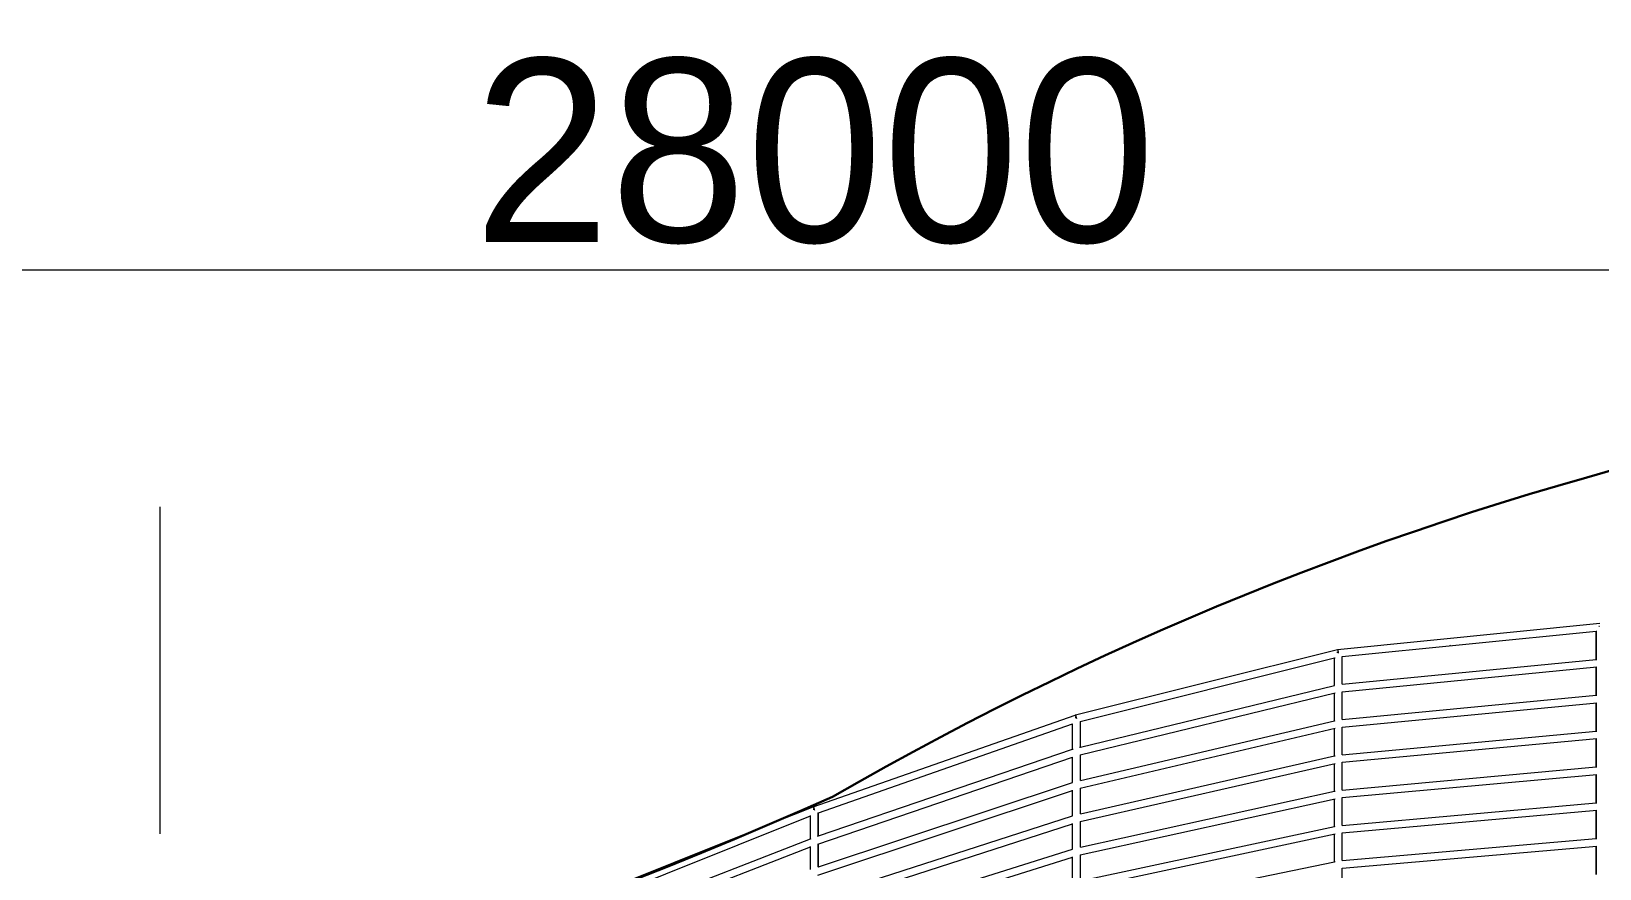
# Model space of a CAD drawing. Header units: millimetres. Extents: x 886808 to 1650903, y -1008069 to 230892.
# Drawn here: x 1030531 to 1036520, y -345483 to -342285 of the extents above; entities that cross this region are included whole.
import ezdxf

# ---------------------------------------------------------------- set-up
doc = ezdxf.new("R2010")
doc.units = ezdxf.units.MM
doc.linetypes.add('ACAD_ISO07W100', pattern=[3, 0, -3])
doc.linetypes.add('CENTER', pattern=[2, 1.25, -0.25, 0.25, -0.25])
doc.layers.get('0').update_dxf_attribs({"lineweight": 0})
for name, color, linetype, lineweight in [('8l NET TO', 8, 'Continuous', 9), ('A-Wall', 113, 'Continuous', 30), ('A_Dim', 8, 'Continuous', 5)]:
    doc.layers.add(name, color=color, linetype=linetype, lineweight=lineweight)
doc.styles.add('ISO2', font='')
doc.styles.get('ISO2').set_extended_font_data('.VnAvantH')
doc.dimstyles.new('Copy of 1-100-Ll', dxfattribs={"dimtxt": 700, "dimasz": 150, "dimexe": 150, "dimexo": 300, "dimgap": 90, "dimtad": 1, "dimdec": 0, "dimrnd": 5, "dimzin": 0, "dimtxsty": 'ISO2', "dimblk": 'ARCHTICK', "dimcen": 100, "dimdle": 120, "dimclrd": 256, "dimclre": 256, "dimclrt": 2, "dimadec": 0, "dimazin": 0, "dimtfac": 1, "dimtdec": 0, "dimtix": 1, "dimtmove": 1, "dimatfit": 3, "dimldrblk": 'OPEN30', "dimfxl": 900, "dimtolj": 1, "dimtzin": 0, "dimlwd": 13, "dimlwe": 13, "dimarcsym": 1})

# ---------------------------------------------------------------- blocks, each defined once
blk = doc.blocks.new('A$C62D649C3')
at = {"transparency": 33554636}
for p, q in [((20297.6, 15014.1), (21298.6, 15114.2)), ((21295.3, 15103), (21295.4, 15103.1)), ((21295.4, 15103.1), (21297.7, 15103.1)), ((20314.6, 14987.1), (21285.1, 15084.2)), ((21285.1, 15084.2), (21285.8, 15084.3)), ((21285.1, 14975.9), (21285.1, 15084.2)), ((21285.8, 15084.3), (21287.9, 15084.4)), ((21285.8, 14976), (21285.8, 15084.3)), ((19296, 14763.7), (20296.6, 15013.8)), ((19314.5, 14738.9), (20285.8, 14981.7)), ((20285.1, 14876.3), (20285.1, 14981.5)), ((20285.8, 14981.7), (20287.9, 14982.3)), ((20285.8, 14876.5), (20285.8, 14981.7)), ((20295, 15003.3), (20295.4, 15003.4)), ((20295.4, 15003.4), (20299.2, 15003.4)), ((20296.6, 15013.8), (20297.6, 15014.1)), ((20296.6, 15013.8), (20299.2, 15003.4)), ((20298.6, 15014.2), (20300.1, 15000)), ((20299.2, 15003.4), (20300.1, 15000)), ((20315.1, 14881.1), (20315.1, 14987.2)), ((20315.1, 14881.1), (21285.1, 14975.9)), ((20728.8, 15028.5), (20726.3, 15028.2)), ((21285.1, 14975.9), (21285.8, 14976)), ((21285.8, 14976), (21287.9, 14976.2)), ((20314.7, 14852.4), (21287.9, 14947.5)), ((21285.1, 14839), (21285.1, 14947.3)), ((21285.8, 14839.1), (21285.8, 14947.3)), ((19315.1, 14640.9), (20285.1, 14876.3)), ((19314.6, 14611.4), (20287.9, 14847.7)), ((20285.1, 14741.7), (20285.1, 14847)), ((20285.8, 14741.9), (20285.8, 14847.2)), ((20314.8, 14717.6), (21287.9, 14810.6)), ((20315.1, 14746.3), (20315.1, 14852.4)), ((20315.1, 14746.3), (21285.1, 14839)), ((21285.1, 14839), (21285.8, 14839.1)), ((21285.1, 14702.1), (21285.1, 14810.3)), ((21285.8, 14839.1), (21287.9, 14839.3)), ((21285.8, 14702.2), (21285.8, 14810.4)), ((18295.1, 14413.4), (19295.4, 14763.5)), ((19294.8, 14753.5), (19295.4, 14753.6)), ((19295.4, 14763.5), (19296, 14763.7)), ((19295.4, 14763.5), (19298.8, 14753.6)), ((19295.4, 14753.6), (19299.2, 14753.6)), ((19296.6, 14763.8), (19299.2, 14753.6)), ((19299, 14753.1), (19300.1, 14750)), ((19299.2, 14753.6), (19300.1, 14750)), ((19300.1, 14750), (19300.2, 14749.6)), ((19315.1, 14513.3), (20285.1, 14741.7)), ((19315.1, 14640.9), (19315.1, 14739)), ((20285.1, 14741.7), (20285.8, 14741.9)), ((20285.8, 14741.9), (20287.9, 14742.4)), ((18315.1, 14390.1), (19285.1, 14729.6)), ((19285.1, 14632.5), (19285.1, 14730.1)), ((19314.7, 14483.9), (20287.9, 14713.1)), ((20285.1, 14607.1), (20285.1, 14712.6)), ((20285.8, 14607.3), (20285.8, 14712.6)), ((20314.9, 14582.9), (21287.9, 14673.7)), ((20315.1, 14611.6), (20315.1, 14717.7)), ((20315.1, 14611.6), (21285.1, 14702.1)), ((21285.1, 14702.1), (21285.8, 14702.2)), ((21285.1, 14565.2), (21285.1, 14673.4)), ((21285.8, 14702.2), (21287.9, 14702.4)), ((21285.8, 14565.2), (21285.8, 14673.5)), ((18315.1, 14301.8), (19285.1, 14632.5)), ((19285.1, 14632.5), (19287.3, 14633.3)), ((19312.3, 14640.2), (19315.1, 14640.9)), ((18312.2, 14270.7), (19285.1, 14602.4)), ((19285.1, 14505.2), (19285.1, 14603)), ((19314.8, 14356.4), (20287.9, 14578.5)), ((19315.1, 14513.3), (19315.1, 14611.5)), ((19315.1, 14385.7), (20285.1, 14607.1)), ((20285.1, 14607.1), (20285.8, 14607.3)), ((20285.1, 14472.5), (20285.1, 14578.1)), ((20285.8, 14607.3), (20287.9, 14607.8)), ((20285.8, 14472.7), (20285.8, 14578)), ((20315.1, 14476.8), (20315.1, 14582.9)), ((20315.1, 14476.8), (21285.1, 14565.2)), ((21285.1, 14565.2), (21285.8, 14565.2)), ((21285.8, 14565.2), (21287.9, 14565.5)), ((18315.1, 14183.3), (19285.1, 14505.2)), ((20314.9, 14448.1), (21287.9, 14536.8)), ((21285.1, 14428.3), (21285.1, 14536.5)), ((21285.8, 14428.3), (21285.8, 14536.6)), ((18312.2, 14152.3), (19285.1, 14475.1)), ((19285.1, 14377.9), (19285.1, 14475.9)), ((19314.9, 14228.9), (20287.9, 14443.9)), ((19315.1, 14385.7), (19315.1, 14484)), ((19315.1, 14258.2), (20285.1, 14472.5)), ((20285.1, 14472.5), (20285.8, 14472.7)), ((20285.1, 14337.8), (20285.1, 14443.6)), ((20285.8, 14472.7), (20287.9, 14473.1)), ((20285.8, 14338), (20285.8, 14443.4)), ((20315.1, 14342.1), (20315.1, 14448.2)), ((17315.1, 13990.6), (18285.1, 14378.6)), ((18140.5, 14351.5), (18294.8, 14413.2)), ((18285.1, 14291.1), (18285.1, 14379.5)), ((18294.7, 14403.7), (18295.4, 14403.9)), ((18294.8, 14413.2), (18295.1, 14413.4)), ((18294.8, 14413.2), (18298.5, 14403.9)), ((18295.4, 14413.5), (18298.7, 14403.9)), ((18295.4, 14403.9), (18299.3, 14403.9)), ((18299, 14402.6), (18300.1, 14400)), ((18299.1, 14402.9), (18300.1, 14400)), ((18300.1, 14400), (18300.2, 14399.7)), ((18312.2, 14389.1), (18314.3, 14389.9)), ((18314.3, 14389.9), (18315.1, 14390.1)), ((18314.3, 14301.6), (18314.3, 14389.9)), ((18315.1, 14301.8), (18315.1, 14390.1)), ((18315.1, 14064.8), (19285.1, 14377.9)), ((20314.9, 14313.4), (21287.9, 14399.9)), ((20315.1, 14342.1), (21285.1, 14428.3)), ((21285.1, 14428.3), (21285.8, 14428.3)), ((21285.1, 14291.4), (21285.1, 14399.6)), ((21285.8, 14428.3), (21287.9, 14428.6)), ((21285.8, 14291.5), (21285.8, 14399.7)), ((17295.4, 14013.5), (18140.5, 14351.5)), ((18312.2, 14033.9), (19285.1, 14347.9)), ((19285.1, 14250.5), (19285.1, 14348.7)), ((19315.1, 14258.2), (19315.1, 14356.4)), ((19315.1, 14130.6), (20285.1, 14337.8)), ((20285.1, 14337.8), (20285.8, 14338)), ((20285.8, 14338), (20287.9, 14338.5)), ((17312.2, 13882.1), (18285.1, 14260.5)), ((17315.1, 13913.8), (18285.1, 14291.1)), ((18285.1, 14291.1), (18287.3, 14292)), ((18285.1, 14172.9), (18285.1, 14261.6)), ((18311.6, 14300.7), (18315.1, 14301.8)), ((18314.3, 14183.1), (18314.3, 14271.4)), ((18315.1, 14183.3), (18315.1, 14271.7)), ((19314.9, 14101.3), (20287.9, 14309.3)), ((20285.1, 14203.3), (20285.1, 14309)), ((20285.8, 14203.4), (20285.8, 14308.8)), ((20315, 14178.7), (21287.9, 14263)), ((20315.1, 14207.3), (20315.1, 14313.4)), ((20315.1, 14207.3), (21285.1, 14291.4)), ((21285.1, 14291.4), (21285.8, 14291.5)), ((21285.1, 14154.5), (21285.1, 14262.7)), ((21285.8, 14291.5), (21287.9, 14291.6)), ((21285.8, 14154.6), (21285.8, 14262.8)), ((18312.2, 13915.5), (19285.1, 14220.6)), ((18315.1, 13946.3), (19285.1, 14250.5)), ((19285.1, 14123.2), (19285.1, 14221.5)), ((19315.1, 14130.6), (19315.1, 14228.9)), ((19315.1, 14003), (20285.1, 14203.3)), ((20285.1, 14203.3), (20285.8, 14203.4)), ((20285.8, 14203.4), (20287.9, 14203.9)), ((18312.2, 14182.4), (18314.3, 14183.1)), ((18314.3, 14183.1), (18315.1, 14183.3)), ((20315.1, 14072.6), (20315.1, 14178.7))]:
    blk.add_line(p, q, dxfattribs=at)
blk = doc.blocks.new('_ArchTick')
at = {"color": 0, "linetype": 'ByBlock', "const_width": 0.15}
blk.add_lwpolyline([(-0.5, -0.5), (0.5, 0.5)], dxfattribs=at)
blk = doc.blocks.new('*D1485')
at = {"layer": 'A_Dim', "lineweight": 13, "transparency": 16777216}
for p, q in [((1019521.8, -351110.1), (1019521.8, -343046.5)), ((1047521.8, -346125.5), (1047521.8, -343046.5)), ((1019401.8, -343196.5), (1047641.8, -343196.5))]:
    blk.add_line(p, q, dxfattribs=at)
at = {"layer": 'Defpoints', "color": 0, "transparency": 16777216}
for p in [(1047521.8, -343196.5), (1047521.8, -346425.5), (1019521.8, -351410.1)]:
    blk.add_point(p, dxfattribs=at)
at = {"layer": 'A_Dim', "lineweight": 13, "transparency": 16777216, "xscale": 150, "yscale": 150, "zscale": 150, "rotation": 180}
blk.add_blockref('_ArchTick', (1019521.8, -343196.5), dxfattribs=at)
at = {"layer": 'A_Dim', "lineweight": 13, "transparency": 16777216, "xscale": 150, "yscale": 150, "zscale": 150}
blk.add_blockref('_ArchTick', (1047521.8, -343196.5), dxfattribs=at)
at = {"layer": 'A_Dim', "color": 2, "transparency": 16777216, "insert": (1033521.8, -342744.5), "char_height": 700, "attachment_point": 5, "style": 'ISO2'}
blk.add_mtext('\\A1;28000', dxfattribs=at)
blk = doc.blocks.new('_Open30')
at = {"color": 0, "linetype": 'ByBlock', "lineweight": -2}
for p, q in [((-1, 0.268), (0, 0)), ((0, 0), (-1, -0.268)), ((0, 0), (-1, 0))]:
    blk.add_line(p, q, dxfattribs=at)

msp = doc.modelspace()

# ---------------------------------------------------------------- linework, layer by layer
at = {"layer": '8l NET TO', "color": 251, "linetype": 'CENTER', "ltscale": 1000, "true_color": 0x636466, "transparency": 33554636}
msp.add_line((1031021.8, -344100.9), (1031021.8, -362079.6), dxfattribs=at)
at = {"layer": 'A-Wall', "transparency": 33554636}
msp.add_lwpolyline([(1019521.9, -346208.1, 0.055729), (1025171.7, -347010.1, 0.102834), (1033590.5, -345209.6, -0.29946), (1047437, -345998.3), (1048721.8, -346010.1), (1048721.8, -344910.1), (1051321.8, -344910.1), (1051321.8, -345710.1), (1052521.8, -345710.1), (1052521.8, -359210.1), (1052521.8, -359660.1), (1052321.8, -359660.1)], format="xyb", dxfattribs=at)

# ---------------------------------------------------------------- block references
at = {"layer": 'A_Dim', "linetype": 'ACAD_ISO07W100', "transparency": 33554534}
msp.add_blockref('A$C62D649C3', (1015221.7, -359660.1), dxfattribs=at)

# ---------------------------------------------------------------- dimensions: what is measured, and where the dimension line sits
at = {"layer": 'A_Dim', "transparency": 33554636}
dim = msp.add_linear_dim(base=(1047521.8, -343196.5), p1=(1019521.8, -351410.1), p2=(1047521.8, -346425.5), dimstyle='Copy of 1-100-Ll', dxfattribs=at)
dim.commit()
dim.dimension.update_dxf_attribs({"geometry": '*D1485', "text_midpoint": (1033521.8, -342744.5)})

doc.saveas('drawing.dxf')
